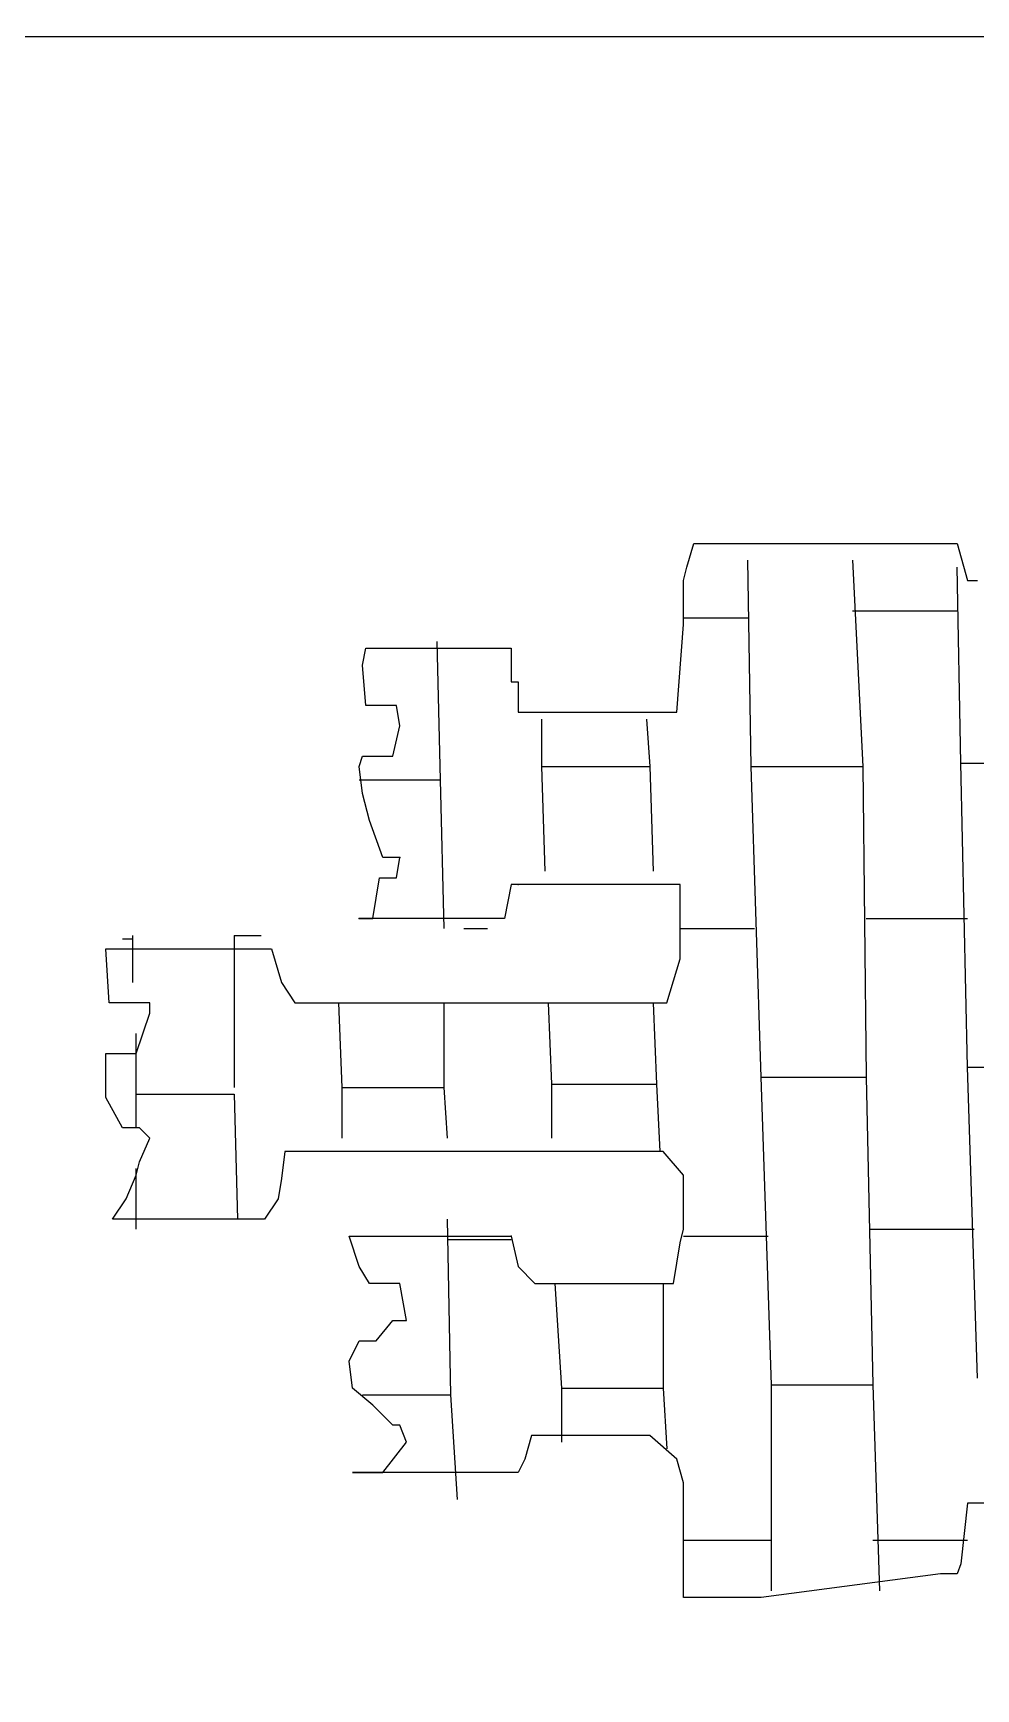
# Model space of a CAD drawing. Extents: x 730654 to 731244, y 4379381 to 4380408.
# Drawn here: x 730685.585 to 730688.375, y 4380237.29 to 4380242.19 of the extents above; entities that cross this region are included whole.
import ezdxf

# ---------------------------------------------------------------- set-up
doc = ezdxf.new("R2010")
doc.units = 0
doc.layers.get('0').update_dxf_attribs({"linetype": 'CONTINUOUS'})

msp = doc.modelspace()

# ---------------------------------------------------------------- linework, layer by layer
at = {"color": 0, "linetype": 'CONTINUOUS'}
for p, q in [((730685.45, 4380242.18), (730686.36, 4380242.18)), ((730685.45, 4380242.18), (730686.36, 4380242.18)), ((730686.36, 4380242.18), (730687.41, 4380242.18)), ((730686.36, 4380242.18), (730687.41, 4380242.18)), ((730687.41, 4380242.18), (730688.19, 4380242.18)), ((730687.41, 4380242.18), (730688.19, 4380242.18)), ((730688.19, 4380242.18), (730688.97, 4380242.18)), ((730688.19, 4380242.18), (730688.97, 4380242.18)), ((730687.52, 4380240.61), (730687.54, 4380240.68)), ((730687.52, 4380240.61), (730687.54, 4380240.68)), ((730687.54, 4380240.68), (730687.74, 4380240.68)), ((730687.54, 4380240.68), (730687.74, 4380240.68)), ((730687.74, 4380240.68), (730687.86, 4380240.68)), ((730687.74, 4380240.68), (730687.86, 4380240.68)), ((730687.86, 4380240.68), (730687.99, 4380240.68)), ((730687.86, 4380240.68), (730687.99, 4380240.68)), ((730687.99, 4380240.68), (730688.09, 4380240.68)), ((730687.99, 4380240.68), (730688.09, 4380240.68)), ((730688.09, 4380240.68), (730688.2, 4380240.68)), ((730688.09, 4380240.68), (730688.2, 4380240.68)), ((730688.2, 4380240.68), (730688.27, 4380240.68)), ((730688.2, 4380240.68), (730688.27, 4380240.68)), ((730688.27, 4380240.68), (730688.32, 4380240.68)), ((730688.27, 4380240.68), (730688.32, 4380240.68)), ((730688.32, 4380240.68), (730688.35, 4380240.57)), ((730688.32, 4380240.68), (730688.35, 4380240.57)), ((730687.51, 4380240.57), (730687.52, 4380240.61)), ((730687.51, 4380240.57), (730687.52, 4380240.61)), ((730687.71, 4380240.02), (730687.7, 4380240.63)), ((730687.71, 4380240.02), (730687.7, 4380240.63)), ((730688.01, 4380240.63), (730688.04, 4380240.02)), ((730688.01, 4380240.63), (730688.04, 4380240.02)), ((730688.33, 4380240.03), (730688.32, 4380240.61)), ((730688.33, 4380240.03), (730688.32, 4380240.61)), ((730687.51, 4380240.44), (730687.51, 4380240.57)), ((730687.51, 4380240.44), (730687.51, 4380240.57)), ((730688.35, 4380240.57), (730688.38, 4380240.57)), ((730688.35, 4380240.57), (730688.38, 4380240.57)), ((730687.49, 4380240.18), (730687.51, 4380240.44)), ((730687.49, 4380240.18), (730687.51, 4380240.44)), ((730687.51, 4380240.46), (730687.7, 4380240.46)), ((730687.51, 4380240.46), (730687.7, 4380240.46)), ((730688.01, 4380240.48), (730688.32, 4380240.48)), ((730688.01, 4380240.48), (730688.32, 4380240.48)), ((730686.78, 4380240.39), (730686.79, 4380239.98)), ((730686.78, 4380240.39), (730686.79, 4380239.98)), ((730686.56, 4380240.32), (730686.57, 4380240.37)), ((730686.56, 4380240.32), (730686.57, 4380240.37)), ((730686.57, 4380240.37), (730686.58, 4380240.37)), ((730686.57, 4380240.37), (730686.58, 4380240.37)), ((730686.58, 4380240.37), (730686.67, 4380240.37)), ((730686.58, 4380240.37), (730686.67, 4380240.37)), ((730686.67, 4380240.37), (730686.78, 4380240.37)), ((730686.67, 4380240.37), (730686.78, 4380240.37)), ((730686.78, 4380240.37), (730686.82, 4380240.37)), ((730686.78, 4380240.37), (730686.82, 4380240.37)), ((730686.82, 4380240.37), (730686.88, 4380240.37)), ((730686.82, 4380240.37), (730686.88, 4380240.37)), ((730686.88, 4380240.37), (730686.95, 4380240.37)), ((730686.88, 4380240.37), (730686.95, 4380240.37)), ((730686.95, 4380240.37), (730687, 4380240.37)), ((730686.95, 4380240.37), (730687, 4380240.37)), ((730687, 4380240.37), (730687, 4380240.33)), ((730687, 4380240.37), (730687, 4380240.33)), ((730686.57, 4380240.2), (730686.56, 4380240.32)), ((730686.57, 4380240.2), (730686.56, 4380240.32)), ((730687, 4380240.33), (730687, 4380240.27)), ((730687, 4380240.33), (730687, 4380240.27)), ((730687, 4380240.27), (730687.02, 4380240.27)), ((730687, 4380240.27), (730687.02, 4380240.27)), ((730687.02, 4380240.27), (730687.02, 4380240.18)), ((730687.02, 4380240.27), (730687.02, 4380240.18)), ((730686.61, 4380240.2), (730686.57, 4380240.2)), ((730686.61, 4380240.2), (730686.57, 4380240.2)), ((730686.66, 4380240.2), (730686.61, 4380240.2)), ((730686.66, 4380240.2), (730686.61, 4380240.2)), ((730686.67, 4380240.14), (730686.66, 4380240.2)), ((730686.67, 4380240.14), (730686.66, 4380240.2)), ((730687.02, 4380240.18), (730687.08, 4380240.18)), ((730687.02, 4380240.18), (730687.08, 4380240.18)), ((730687.08, 4380240.18), (730687.16, 4380240.18)), ((730687.08, 4380240.18), (730687.16, 4380240.18)), ((730687.09, 4380240.02), (730687.09, 4380240.16)), ((730687.09, 4380240.02), (730687.09, 4380240.16)), ((730687.16, 4380240.18), (730687.28, 4380240.18)), ((730687.16, 4380240.18), (730687.28, 4380240.18)), ((730687.28, 4380240.18), (730687.35, 4380240.18)), ((730687.28, 4380240.18), (730687.35, 4380240.18)), ((730687.35, 4380240.18), (730687.41, 4380240.18)), ((730687.35, 4380240.18), (730687.41, 4380240.18)), ((730687.4, 4380240.16), (730687.41, 4380240.02)), ((730687.4, 4380240.16), (730687.41, 4380240.02)), ((730687.41, 4380240.18), (730687.45, 4380240.18)), ((730687.41, 4380240.18), (730687.45, 4380240.18)), ((730687.45, 4380240.18), (730687.49, 4380240.18)), ((730687.45, 4380240.18), (730687.49, 4380240.18)), ((730686.65, 4380240.05), (730686.67, 4380240.14)), ((730686.65, 4380240.05), (730686.67, 4380240.14)), ((730686.55, 4380240.02), (730686.56, 4380240.05)), ((730686.55, 4380240.02), (730686.56, 4380240.05)), ((730686.56, 4380240.05), (730686.61, 4380240.05)), ((730686.56, 4380240.05), (730686.61, 4380240.05)), ((730686.61, 4380240.05), (730686.65, 4380240.05)), ((730686.61, 4380240.05), (730686.65, 4380240.05)), ((730686.56, 4380239.94), (730686.55, 4380240.02)), ((730686.56, 4380239.94), (730686.55, 4380240.02)), ((730686.58, 4380239.86), (730686.56, 4380239.94)), ((730686.58, 4380239.86), (730686.56, 4380239.94)), ((730686.62, 4380239.75), (730686.58, 4380239.86)), ((730686.62, 4380239.75), (730686.58, 4380239.86)), ((730686.67, 4380239.75), (730686.62, 4380239.75)), ((730686.67, 4380239.75), (730686.62, 4380239.75)), ((730686.66, 4380239.69), (730686.67, 4380239.75)), ((730686.66, 4380239.69), (730686.67, 4380239.75)), ((730686.59, 4380239.57), (730686.61, 4380239.69)), ((730686.59, 4380239.57), (730686.61, 4380239.69)), ((730686.61, 4380239.69), (730686.66, 4380239.69)), ((730686.61, 4380239.69), (730686.66, 4380239.69)), ((730687, 4380239.67), (730686.98, 4380239.57)), ((730687, 4380239.67), (730686.98, 4380239.57)), ((730687.02, 4380239.67), (730687, 4380239.67)), ((730687.02, 4380239.67), (730687, 4380239.67)), ((730687.08, 4380239.67), (730687.02, 4380239.67)), ((730687.08, 4380239.67), (730687.02, 4380239.67)), ((730687.15, 4380239.67), (730687.08, 4380239.67)), ((730687.15, 4380239.67), (730687.08, 4380239.67)), ((730687.24, 4380239.67), (730687.15, 4380239.67)), ((730687.24, 4380239.67), (730687.15, 4380239.67)), ((730687.31, 4380239.67), (730687.24, 4380239.67)), ((730687.31, 4380239.67), (730687.24, 4380239.67)), ((730687.4, 4380239.67), (730687.31, 4380239.67)), ((730687.4, 4380239.67), (730687.31, 4380239.67)), ((730687.46, 4380239.67), (730687.4, 4380239.67)), ((730687.46, 4380239.67), (730687.4, 4380239.67)), ((730687.5, 4380239.67), (730687.46, 4380239.67)), ((730687.5, 4380239.67), (730687.46, 4380239.67)), ((730687.5, 4380239.61), (730687.5, 4380239.67)), ((730687.5, 4380239.61), (730687.5, 4380239.67)), ((730687.5, 4380239.57), (730687.5, 4380239.61)), ((730687.5, 4380239.57), (730687.5, 4380239.61)), ((730686.59, 4380239.57), (730686.55, 4380239.57)), ((730686.55, 4380239.57), (730686.56, 4380239.57)), ((730686.59, 4380239.57), (730686.55, 4380239.57)), ((730686.55, 4380239.57), (730686.56, 4380239.57)), ((730686.56, 4380239.57), (730686.59, 4380239.57)), ((730686.56, 4380239.57), (730686.59, 4380239.57)), ((730686.66, 4380239.57), (730686.59, 4380239.57)), ((730686.66, 4380239.57), (730686.59, 4380239.57)), ((730686.71, 4380239.57), (730686.66, 4380239.57)), ((730686.71, 4380239.57), (730686.66, 4380239.57)), ((730686.79, 4380239.57), (730686.71, 4380239.57)), ((730686.79, 4380239.57), (730686.71, 4380239.57)), ((730686.82, 4380239.57), (730686.79, 4380239.57)), ((730686.82, 4380239.57), (730686.79, 4380239.57)), ((730686.84, 4380239.57), (730686.82, 4380239.57)), ((730686.84, 4380239.57), (730686.82, 4380239.57)), ((730686.87, 4380239.57), (730686.84, 4380239.57)), ((730686.87, 4380239.57), (730686.84, 4380239.57)), ((730686.92, 4380239.57), (730686.87, 4380239.57)), ((730686.92, 4380239.57), (730686.87, 4380239.57)), ((730686.98, 4380239.57), (730686.92, 4380239.57)), ((730686.98, 4380239.57), (730686.92, 4380239.57)), ((730687.5, 4380239.5), (730687.5, 4380239.57)), ((730687.5, 4380239.5), (730687.5, 4380239.57)), ((730688.05, 4380239.57), (730688.35, 4380239.57)), ((730688.05, 4380239.57), (730688.35, 4380239.57)), ((730685.85, 4380239.51), (730685.88, 4380239.51)), ((730685.85, 4380239.51), (730685.88, 4380239.51)), ((730685.88, 4380239.38), (730685.88, 4380239.52)), ((730685.88, 4380239.38), (730685.88, 4380239.52)), ((730686.18, 4380239.52), (730686.18, 4380239.07)), ((730686.18, 4380239.52), (730686.26, 4380239.52)), ((730686.18, 4380239.52), (730686.18, 4380239.07)), ((730686.18, 4380239.52), (730686.26, 4380239.52)), ((730686.86, 4380239.54), (730686.93, 4380239.54)), ((730686.86, 4380239.54), (730686.93, 4380239.54)), ((730687.5, 4380239.54), (730687.72, 4380239.54)), ((730687.5, 4380239.54), (730687.72, 4380239.54)), ((730685.81, 4380239.32), (730685.8, 4380239.48)), ((730685.8, 4380239.48), (730685.81, 4380239.48)), ((730685.81, 4380239.32), (730685.8, 4380239.48)), ((730685.8, 4380239.48), (730685.81, 4380239.48)), ((730685.81, 4380239.48), (730685.86, 4380239.48)), ((730685.81, 4380239.48), (730685.86, 4380239.48)), ((730685.86, 4380239.48), (730685.99, 4380239.48)), ((730685.86, 4380239.48), (730685.99, 4380239.48)), ((730685.99, 4380239.48), (730686.1, 4380239.48)), ((730685.99, 4380239.48), (730686.1, 4380239.48)), ((730686.1, 4380239.48), (730686.18, 4380239.48)), ((730686.1, 4380239.48), (730686.18, 4380239.48)), ((730686.18, 4380239.48), (730686.26, 4380239.48)), ((730686.18, 4380239.48), (730686.26, 4380239.48)), ((730686.26, 4380239.48), (730686.29, 4380239.48)), ((730686.26, 4380239.48), (730686.29, 4380239.48)), ((730686.29, 4380239.48), (730686.32, 4380239.38)), ((730686.29, 4380239.48), (730686.32, 4380239.38)), ((730687.5, 4380239.45), (730687.5, 4380239.5)), ((730687.5, 4380239.45), (730687.5, 4380239.5)), ((730687.46, 4380239.32), (730687.5, 4380239.45)), ((730687.46, 4380239.32), (730687.5, 4380239.45)), ((730686.32, 4380239.38), (730686.36, 4380239.32)), ((730686.32, 4380239.38), (730686.36, 4380239.32)), ((730685.88, 4380239.32), (730685.81, 4380239.32)), ((730685.88, 4380239.32), (730685.81, 4380239.32)), ((730685.93, 4380239.32), (730685.88, 4380239.32)), ((730685.93, 4380239.32), (730685.88, 4380239.32)), ((730685.93, 4380239.29), (730685.93, 4380239.32)), ((730685.93, 4380239.29), (730685.93, 4380239.32)), ((730686.36, 4380239.32), (730686.52, 4380239.32)), ((730686.36, 4380239.32), (730686.52, 4380239.32)), ((730686.5, 4380239.07), (730686.49, 4380239.32)), ((730686.5, 4380239.07), (730686.49, 4380239.32)), ((730686.52, 4380239.32), (730686.82, 4380239.32)), ((730686.52, 4380239.32), (730686.82, 4380239.32)), ((730686.8, 4380239.32), (730686.8, 4380239.07)), ((730686.8, 4380239.32), (730686.8, 4380239.07)), ((730686.82, 4380239.32), (730687.08, 4380239.32)), ((730686.82, 4380239.32), (730687.08, 4380239.32)), ((730687.08, 4380239.32), (730687.28, 4380239.32)), ((730687.08, 4380239.32), (730687.28, 4380239.32)), ((730687.12, 4380239.08), (730687.11, 4380239.32)), ((730687.12, 4380239.08), (730687.11, 4380239.32)), ((730687.28, 4380239.32), (730687.39, 4380239.32)), ((730687.28, 4380239.32), (730687.39, 4380239.32)), ((730687.39, 4380239.32), (730687.46, 4380239.32)), ((730687.39, 4380239.32), (730687.46, 4380239.32)), ((730687.42, 4380239.32), (730687.43, 4380239.08)), ((730687.42, 4380239.32), (730687.43, 4380239.08)), ((730685.89, 4380239.17), (730685.93, 4380239.29)), ((730685.89, 4380239.17), (730685.93, 4380239.29)), ((730685.89, 4380239.05), (730685.89, 4380239.23)), ((730685.89, 4380239.05), (730685.89, 4380239.23)), ((730685.8, 4380239.08), (730685.8, 4380239.17)), ((730685.8, 4380239.17), (730685.85, 4380239.17)), ((730685.8, 4380239.08), (730685.8, 4380239.17)), ((730685.8, 4380239.17), (730685.85, 4380239.17)), ((730685.85, 4380239.17), (730685.89, 4380239.17)), ((730685.85, 4380239.17), (730685.89, 4380239.17)), ((730685.8, 4380239.04), (730685.8, 4380239.08)), ((730685.8, 4380239.04), (730685.8, 4380239.08)), ((730685.85, 4380238.95), (730685.8, 4380239.04)), ((730685.85, 4380238.95), (730685.8, 4380239.04)), ((730685.9, 4380238.95), (730685.85, 4380238.95)), ((730685.9, 4380238.95), (730685.85, 4380238.95)), ((730685.93, 4380238.92), (730685.9, 4380238.95)), ((730685.93, 4380238.92), (730685.9, 4380238.95)), ((730685.9, 4380238.85), (730685.93, 4380238.92)), ((730685.9, 4380238.85), (730685.93, 4380238.92)), ((730686.33, 4380238.88), (730686.32, 4380238.8)), ((730686.33, 4380238.88), (730686.32, 4380238.8)), ((730686.36, 4380238.88), (730686.33, 4380238.88)), ((730686.36, 4380238.88), (730686.33, 4380238.88)), ((730686.42, 4380238.88), (730686.36, 4380238.88)), ((730686.42, 4380238.88), (730686.36, 4380238.88)), ((730686.47, 4380238.88), (730686.42, 4380238.88)), ((730686.47, 4380238.88), (730686.42, 4380238.88)), ((730686.59, 4380238.88), (730686.47, 4380238.88)), ((730686.59, 4380238.88), (730686.47, 4380238.88)), ((730686.78, 4380238.88), (730686.59, 4380238.88)), ((730686.78, 4380238.88), (730686.59, 4380238.88)), ((730687.06, 4380238.88), (730686.78, 4380238.88)), ((730687.06, 4380238.88), (730686.78, 4380238.88)), ((730687.31, 4380238.88), (730687.06, 4380238.88)), ((730687.31, 4380238.88), (730687.06, 4380238.88)), ((730687.45, 4380238.88), (730687.31, 4380238.88)), ((730687.45, 4380238.88), (730687.31, 4380238.88)), ((730687.51, 4380238.81), (730687.45, 4380238.88)), ((730687.51, 4380238.81), (730687.45, 4380238.88)), ((730685.89, 4380238.81), (730685.9, 4380238.85)), ((730685.89, 4380238.81), (730685.9, 4380238.85)), ((730685.89, 4380238.65), (730685.89, 4380238.83)), ((730685.89, 4380238.65), (730685.89, 4380238.83)), ((730685.86, 4380238.74), (730685.89, 4380238.81)), ((730685.86, 4380238.74), (730685.89, 4380238.81)), ((730686.32, 4380238.8), (730686.31, 4380238.74)), ((730686.32, 4380238.8), (730686.31, 4380238.74)), ((730687.51, 4380238.65), (730687.51, 4380238.81)), ((730687.51, 4380238.65), (730687.51, 4380238.81)), ((730685.82, 4380238.68), (730685.86, 4380238.74)), ((730685.82, 4380238.68), (730685.86, 4380238.74)), ((730686.31, 4380238.74), (730686.27, 4380238.68)), ((730686.31, 4380238.74), (730686.27, 4380238.68)), ((730685.9, 4380238.68), (730685.82, 4380238.68)), ((730685.9, 4380238.68), (730685.82, 4380238.68)), ((730685.97, 4380238.68), (730685.9, 4380238.68)), ((730685.97, 4380238.68), (730685.9, 4380238.68)), ((730686.05, 4380238.68), (730685.97, 4380238.68)), ((730686.05, 4380238.68), (730685.97, 4380238.68)), ((730686.13, 4380238.68), (730686.05, 4380238.68)), ((730686.13, 4380238.68), (730686.05, 4380238.68)), ((730686.21, 4380238.68), (730686.13, 4380238.68)), ((730686.21, 4380238.68), (730686.13, 4380238.68)), ((730686.27, 4380238.68), (730686.21, 4380238.68)), ((730686.27, 4380238.68), (730686.21, 4380238.68)), ((730686.81, 4380238.68), (730686.82, 4380238.16)), ((730686.81, 4380238.68), (730686.82, 4380238.16)), ((730686.55, 4380238.54), (730686.52, 4380238.63)), ((730686.52, 4380238.63), (730686.53, 4380238.63)), ((730686.55, 4380238.54), (730686.52, 4380238.63)), ((730686.52, 4380238.63), (730686.53, 4380238.63)), ((730686.53, 4380238.63), (730686.66, 4380238.63)), ((730686.53, 4380238.63), (730686.66, 4380238.63)), ((730686.66, 4380238.63), (730686.8, 4380238.63)), ((730686.66, 4380238.63), (730686.8, 4380238.63)), ((730686.8, 4380238.63), (730686.95, 4380238.63)), ((730686.8, 4380238.63), (730686.95, 4380238.63)), ((730686.95, 4380238.63), (730687, 4380238.63)), ((730686.95, 4380238.63), (730687, 4380238.63)), ((730687, 4380238.63), (730687.02, 4380238.54)), ((730687, 4380238.63), (730687.02, 4380238.54)), ((730687.5, 4380238.61), (730687.51, 4380238.65)), ((730687.5, 4380238.61), (730687.51, 4380238.65)), ((730687.51, 4380238.63), (730687.76, 4380238.63)), ((730687.51, 4380238.63), (730687.76, 4380238.63)), ((730688.06, 4380238.65), (730688.37, 4380238.65)), ((730688.06, 4380238.65), (730688.37, 4380238.65)), ((730686.81, 4380238.62), (730687, 4380238.62)), ((730686.81, 4380238.62), (730687, 4380238.62)), ((730687.48, 4380238.49), (730687.5, 4380238.61)), ((730687.48, 4380238.49), (730687.5, 4380238.61)), ((730686.58, 4380238.49), (730686.55, 4380238.54)), ((730686.58, 4380238.49), (730686.55, 4380238.54)), ((730687.02, 4380238.54), (730687.07, 4380238.49)), ((730687.02, 4380238.54), (730687.07, 4380238.49)), ((730686.67, 4380238.49), (730686.58, 4380238.49)), ((730686.67, 4380238.49), (730686.58, 4380238.49)), ((730686.69, 4380238.38), (730686.67, 4380238.49)), ((730686.69, 4380238.38), (730686.67, 4380238.49)), ((730687.07, 4380238.49), (730687.17, 4380238.49)), ((730687.07, 4380238.49), (730687.17, 4380238.49)), ((730687.15, 4380238.18), (730687.13, 4380238.49)), ((730687.15, 4380238.18), (730687.13, 4380238.49)), ((730687.17, 4380238.49), (730687.28, 4380238.49)), ((730687.17, 4380238.49), (730687.28, 4380238.49)), ((730687.28, 4380238.49), (730687.39, 4380238.49)), ((730687.28, 4380238.49), (730687.39, 4380238.49)), ((730687.39, 4380238.49), (730687.48, 4380238.49)), ((730687.39, 4380238.49), (730687.48, 4380238.49)), ((730687.45, 4380238.49), (730687.45, 4380238.18)), ((730687.45, 4380238.49), (730687.45, 4380238.18)), ((730686.6, 4380238.32), (730686.65, 4380238.38)), ((730686.6, 4380238.32), (730686.65, 4380238.38)), ((730686.65, 4380238.38), (730686.69, 4380238.38)), ((730686.65, 4380238.38), (730686.69, 4380238.38)), ((730686.52, 4380238.26), (730686.55, 4380238.32)), ((730686.52, 4380238.26), (730686.55, 4380238.32)), ((730686.55, 4380238.32), (730686.6, 4380238.32)), ((730686.55, 4380238.32), (730686.6, 4380238.32)), ((730686.53, 4380238.18), (730686.52, 4380238.26)), ((730686.53, 4380238.18), (730686.52, 4380238.26)), ((730686.59, 4380238.13), (730686.53, 4380238.18)), ((730686.59, 4380238.13), (730686.53, 4380238.18)), ((730686.65, 4380238.07), (730686.59, 4380238.13)), ((730686.65, 4380238.07), (730686.59, 4380238.13)), ((730686.67, 4380238.07), (730686.65, 4380238.07)), ((730686.67, 4380238.07), (730686.65, 4380238.07)), ((730686.69, 4380238.02), (730686.67, 4380238.07)), ((730686.69, 4380238.02), (730686.67, 4380238.07)), ((730687.06, 4380238.04), (730687.04, 4380237.97)), ((730687.06, 4380238.04), (730687.04, 4380237.97)), ((730687.12, 4380238.04), (730687.06, 4380238.04)), ((730687.12, 4380238.04), (730687.06, 4380238.04)), ((730687.25, 4380238.04), (730687.12, 4380238.04)), ((730687.25, 4380238.04), (730687.12, 4380238.04)), ((730687.41, 4380238.04), (730687.25, 4380238.04)), ((730687.41, 4380238.04), (730687.25, 4380238.04)), ((730687.49, 4380237.97), (730687.41, 4380238.04)), ((730687.49, 4380237.97), (730687.41, 4380238.04)), ((730686.62, 4380237.93), (730686.69, 4380238.02)), ((730686.62, 4380237.93), (730686.69, 4380238.02)), ((730687.04, 4380237.97), (730687.02, 4380237.93)), ((730687.04, 4380237.97), (730687.02, 4380237.93)), ((730687.51, 4380237.9), (730687.49, 4380237.97)), ((730687.51, 4380237.9), (730687.49, 4380237.97)), ((730686.56, 4380237.93), (730686.53, 4380237.93)), ((730686.53, 4380237.93), (730686.57, 4380237.93)), ((730686.56, 4380237.93), (730686.53, 4380237.93)), ((730686.53, 4380237.93), (730686.57, 4380237.93)), ((730686.6, 4380237.93), (730686.56, 4380237.93)), ((730686.6, 4380237.93), (730686.56, 4380237.93)), ((730686.57, 4380237.93), (730686.62, 4380237.93)), ((730686.57, 4380237.93), (730686.62, 4380237.93)), ((730686.75, 4380237.93), (730686.6, 4380237.93)), ((730686.75, 4380237.93), (730686.6, 4380237.93)), ((730686.88, 4380237.93), (730686.75, 4380237.93)), ((730686.88, 4380237.93), (730686.75, 4380237.93)), ((730686.99, 4380237.93), (730686.88, 4380237.93)), ((730686.99, 4380237.93), (730686.88, 4380237.93)), ((730687.02, 4380237.93), (730686.99, 4380237.93)), ((730687.02, 4380237.93), (730686.99, 4380237.93)), ((730687.51, 4380237.56), (730687.51, 4380237.9)), ((730687.51, 4380237.56), (730687.51, 4380237.9)), ((730688.35, 4380237.84), (730688.33, 4380237.66)), ((730688.35, 4380237.84), (730688.33, 4380237.66)), ((730688.44, 4380237.84), (730688.35, 4380237.84)), ((730688.44, 4380237.84), (730688.35, 4380237.84)), ((730687.51, 4380237.73), (730687.77, 4380237.73)), ((730687.51, 4380237.73), (730687.77, 4380237.73)), ((730688.07, 4380237.73), (730688.35, 4380237.73)), ((730688.07, 4380237.73), (730688.35, 4380237.73)), ((730688.33, 4380237.66), (730688.32, 4380237.63)), ((730688.33, 4380237.66), (730688.32, 4380237.63)), ((730688.27, 4380237.63), (730687.74, 4380237.56)), ((730688.27, 4380237.63), (730687.74, 4380237.56)), ((730688.32, 4380237.63), (730688.27, 4380237.63)), ((730688.32, 4380237.63), (730688.27, 4380237.63)), ((730687.74, 4380237.56), (730687.51, 4380237.56)), ((730687.74, 4380237.56), (730687.51, 4380237.56))]:
    msp.add_line(p, q, dxfattribs=at)
for points in [[(730687.1, 4380239.71), (730687.09, 4380240.02), (730687.41, 4380240.02), (730687.42, 4380239.71)], [(730687.1, 4380239.71), (730687.09, 4380240.02), (730687.41, 4380240.02), (730687.42, 4380239.71)], [(730687.74, 4380239.1), (730687.71, 4380240.02), (730688.04, 4380240.02), (730688.05, 4380239.1)], [(730687.74, 4380239.1), (730687.71, 4380240.02), (730688.04, 4380240.02), (730688.05, 4380239.1)], [(730688.35, 4380239.13), (730688.33, 4380240.03), (730688.64, 4380240.03), (730688.67, 4380239.13)], [(730688.35, 4380239.13), (730688.33, 4380240.03), (730688.64, 4380240.03), (730688.67, 4380239.13)], [(730686.55, 4380239.98), (730686.79, 4380239.98), (730686.8, 4380239.54)], [(730686.55, 4380239.98), (730686.79, 4380239.98), (730686.8, 4380239.54)], [(730688.38, 4380238.21), (730688.35, 4380239.13), (730688.67, 4380239.13), (730688.68, 4380238.21)], [(730688.38, 4380238.21), (730688.35, 4380239.13), (730688.67, 4380239.13), (730688.68, 4380238.21)], [(730686.5, 4380238.92), (730686.5, 4380239.07), (730686.8, 4380239.07), (730686.81, 4380238.92)], [(730686.5, 4380238.92), (730686.5, 4380239.07), (730686.8, 4380239.07), (730686.81, 4380238.92)], [(730687.12, 4380238.92), (730687.12, 4380239.08), (730687.43, 4380239.08), (730687.44, 4380238.88)], [(730687.12, 4380238.92), (730687.12, 4380239.08), (730687.43, 4380239.08), (730687.44, 4380238.88)], [(730687.77, 4380238.19), (730687.74, 4380239.1), (730688.05, 4380239.1), (730688.07, 4380238.19)], [(730687.77, 4380238.19), (730687.74, 4380239.1), (730688.05, 4380239.1), (730688.07, 4380238.19)], [(730685.89, 4380238.95), (730685.89, 4380239.05), (730686.18, 4380239.05), (730686.19, 4380238.68)], [(730685.89, 4380238.95), (730685.89, 4380239.05), (730686.18, 4380239.05), (730686.19, 4380238.68)], [(730687.77, 4380237.58), (730687.77, 4380238.19), (730688.07, 4380238.19), (730688.09, 4380237.58)], [(730687.77, 4380237.58), (730687.77, 4380238.19), (730688.07, 4380238.19), (730688.09, 4380237.58)], [(730686.56, 4380238.16), (730686.82, 4380238.16), (730686.84, 4380237.85)], [(730686.56, 4380238.16), (730686.82, 4380238.16), (730686.84, 4380237.85)], [(730687.15, 4380238.02), (730687.15, 4380238.18), (730687.45, 4380238.18), (730687.46, 4380238)], [(730687.15, 4380238.02), (730687.15, 4380238.18), (730687.45, 4380238.18), (730687.46, 4380238)]]:
    msp.add_lwpolyline(points, dxfattribs=at)
for p in [(730686.67, 4380239.75), (730686.67, 4380239.75), (730687.02, 4380239.67), (730687.02, 4380239.67), (730686.55, 4380239.57), (730686.55, 4380239.57), (730687, 4380238.63), (730687, 4380238.63)]:
    msp.add_point(p, dxfattribs=at)

# ---------------------------------------------------------------- meshes
mesh = msp.add_polyface(dxfattribs=at)
corners = [(730654.5, 4379381), (730654.5, 4379381), (730654.5, 4379571.9618), (730962.5, 4379381), (730654.5, 4379746.4935), (731244, 4379381), (730654.5, 4380407.5), (731244, 4380042.0065), (731244, 4380407.5)]
mesh.append_faces([[corners[k] for k in face] for face in [(0, 1, 3, 2), (2, 3, 5, 4), (4, 5, 7, 6), (6, 7, 8, 8)]], dxfattribs={"vtx0": -1, "vtx2": -1, "color": 0})
mesh = msp.add_polyface(dxfattribs=at)
corners = [(730664.5, 4380221), (730664.5, 4380221), (730664.5, 4380395.2713), (730945.58, 4380221), (730664.5, 4380401.5), (730945.58, 4380227.2287), (730945.58, 4380401.5)]
mesh.append_faces([[corners[k] for k in face] for face in [(0, 1, 3, 2), (2, 3, 5, 4), (4, 5, 6, 6)]], dxfattribs={"vtx0": -1, "vtx2": -1, "color": 0})

doc.saveas('drawing.dxf')
